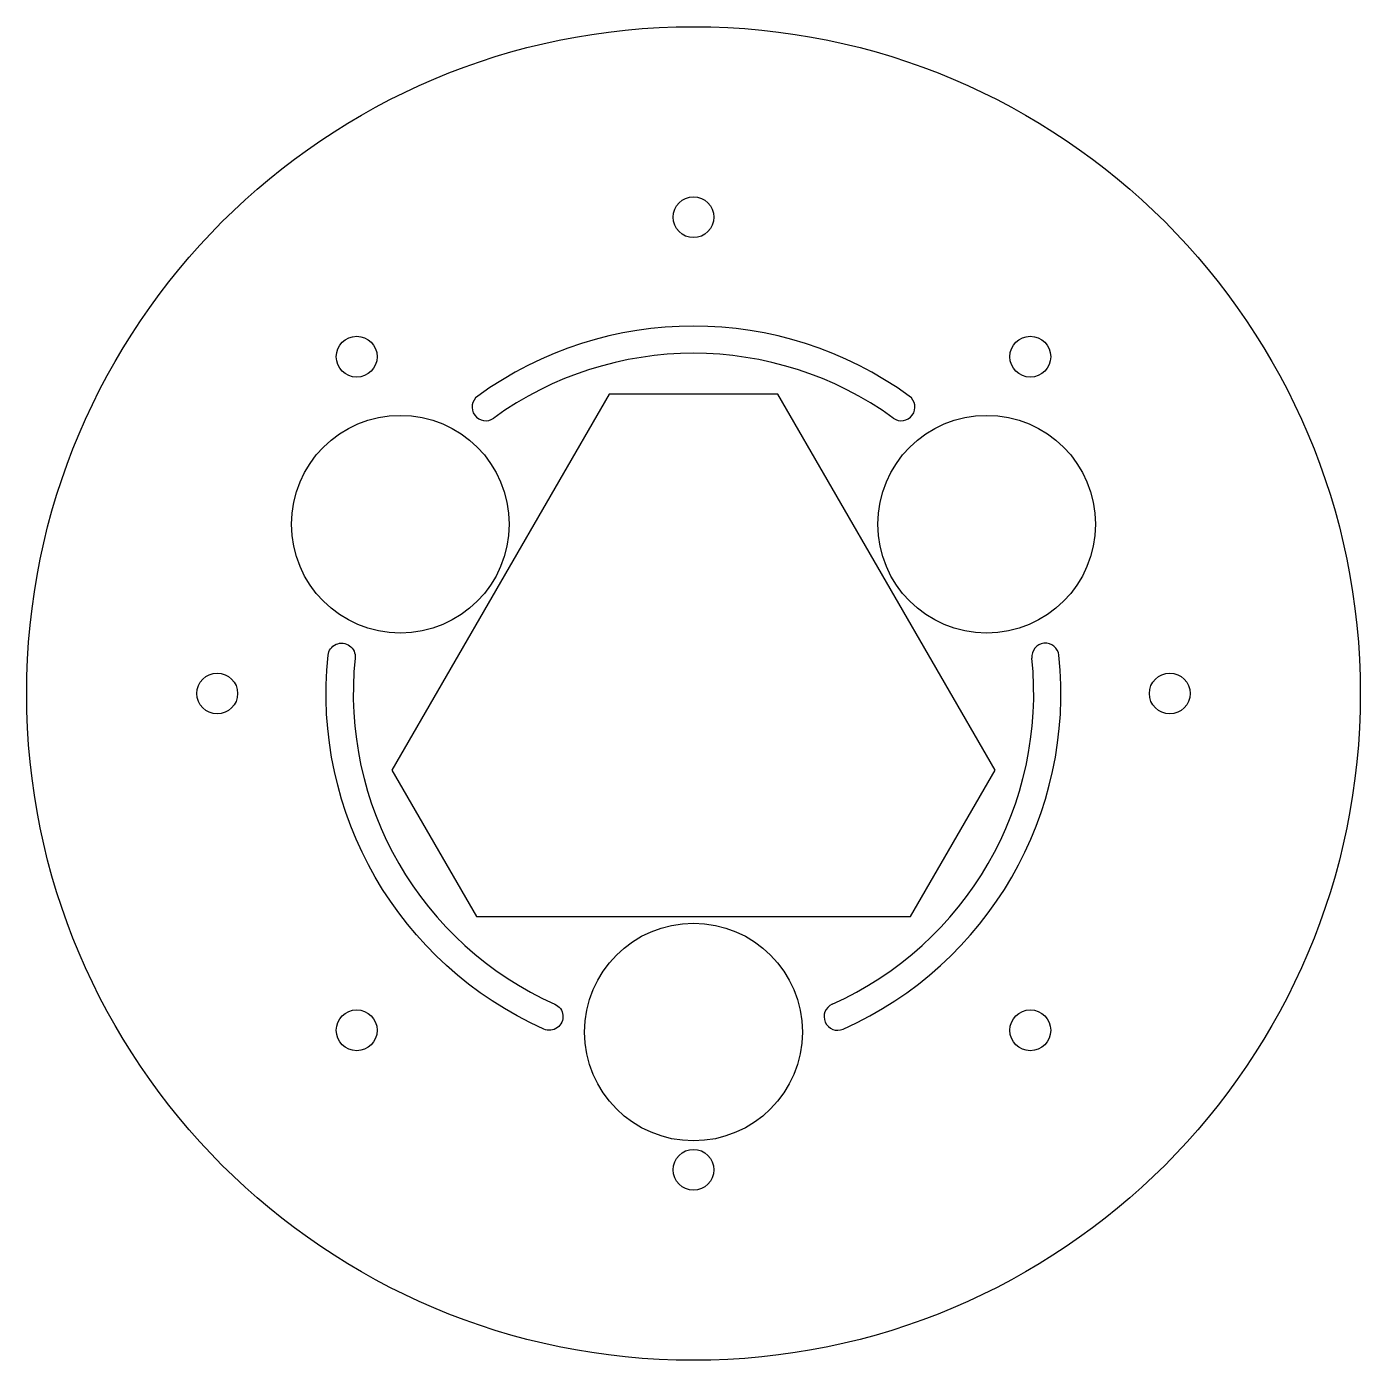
# Model space of a CAD drawing. Header units: millimetres. Extents: x -49 to 49, y -49 to 49.
import ezdxf

# ---------------------------------------------------------------- set-up
doc = ezdxf.new("R2010")
doc.units = ezdxf.units.MM
doc.layers.get('0').update_dxf_attribs({"linetype": 'CONTINUOUS'})

msp = doc.modelspace()

# ---------------------------------------------------------------- linework, layer by layer
msp.add_lwpolyline([(6.207, 22), (-6.207, 22), (-22.156, -5.625), (-15.949, -16.375), (15.949, -16.375), (22.156, -5.625)], close=True)
msp.add_lwpolyline([(-10.998, -24.659, -0.324562), (-26.854, 2.805, -1), (-24.865, 2.597, 0.324562), (-10.183, -22.832, -1)], format="xyb", close=True)
for centre, radius in [((0, 0), 49), ((0, 35), 1.5), ((-24.749, 24.749), 1.5), ((24.749, 24.749), 1.5), ((-21.542, 12.438), 8), ((21.542, 12.438), 8), ((-35, 0), 1.5), ((35, 0), 1.5), ((0, -24.875), 8), ((-24.749, -24.749), 1.5), ((24.749, -24.749), 1.5), ((0, -35), 1.5)]:
    msp.add_circle(centre, radius)
for centre, radius, start, end in [((0, 0), 27, 54.03713, 125.96287), ((0, 0), 25, 54.03713, 125.96287), ((-15.269, 21.044), 1, 125.96287, 305.96287), ((15.269, 21.044), 1, -125.96287, 54.03713), ((25.859, 2.701), 1, 5.96287, 185.96287), ((0, 0), 25, -65.96287, 5.96287), ((0, 0), 27, -65.96287, 5.96287), ((10.591, -23.745), 1, 114.03713, 294.03713)]:
    msp.add_arc(centre, radius, start, end)

doc.saveas('drawing.dxf')
